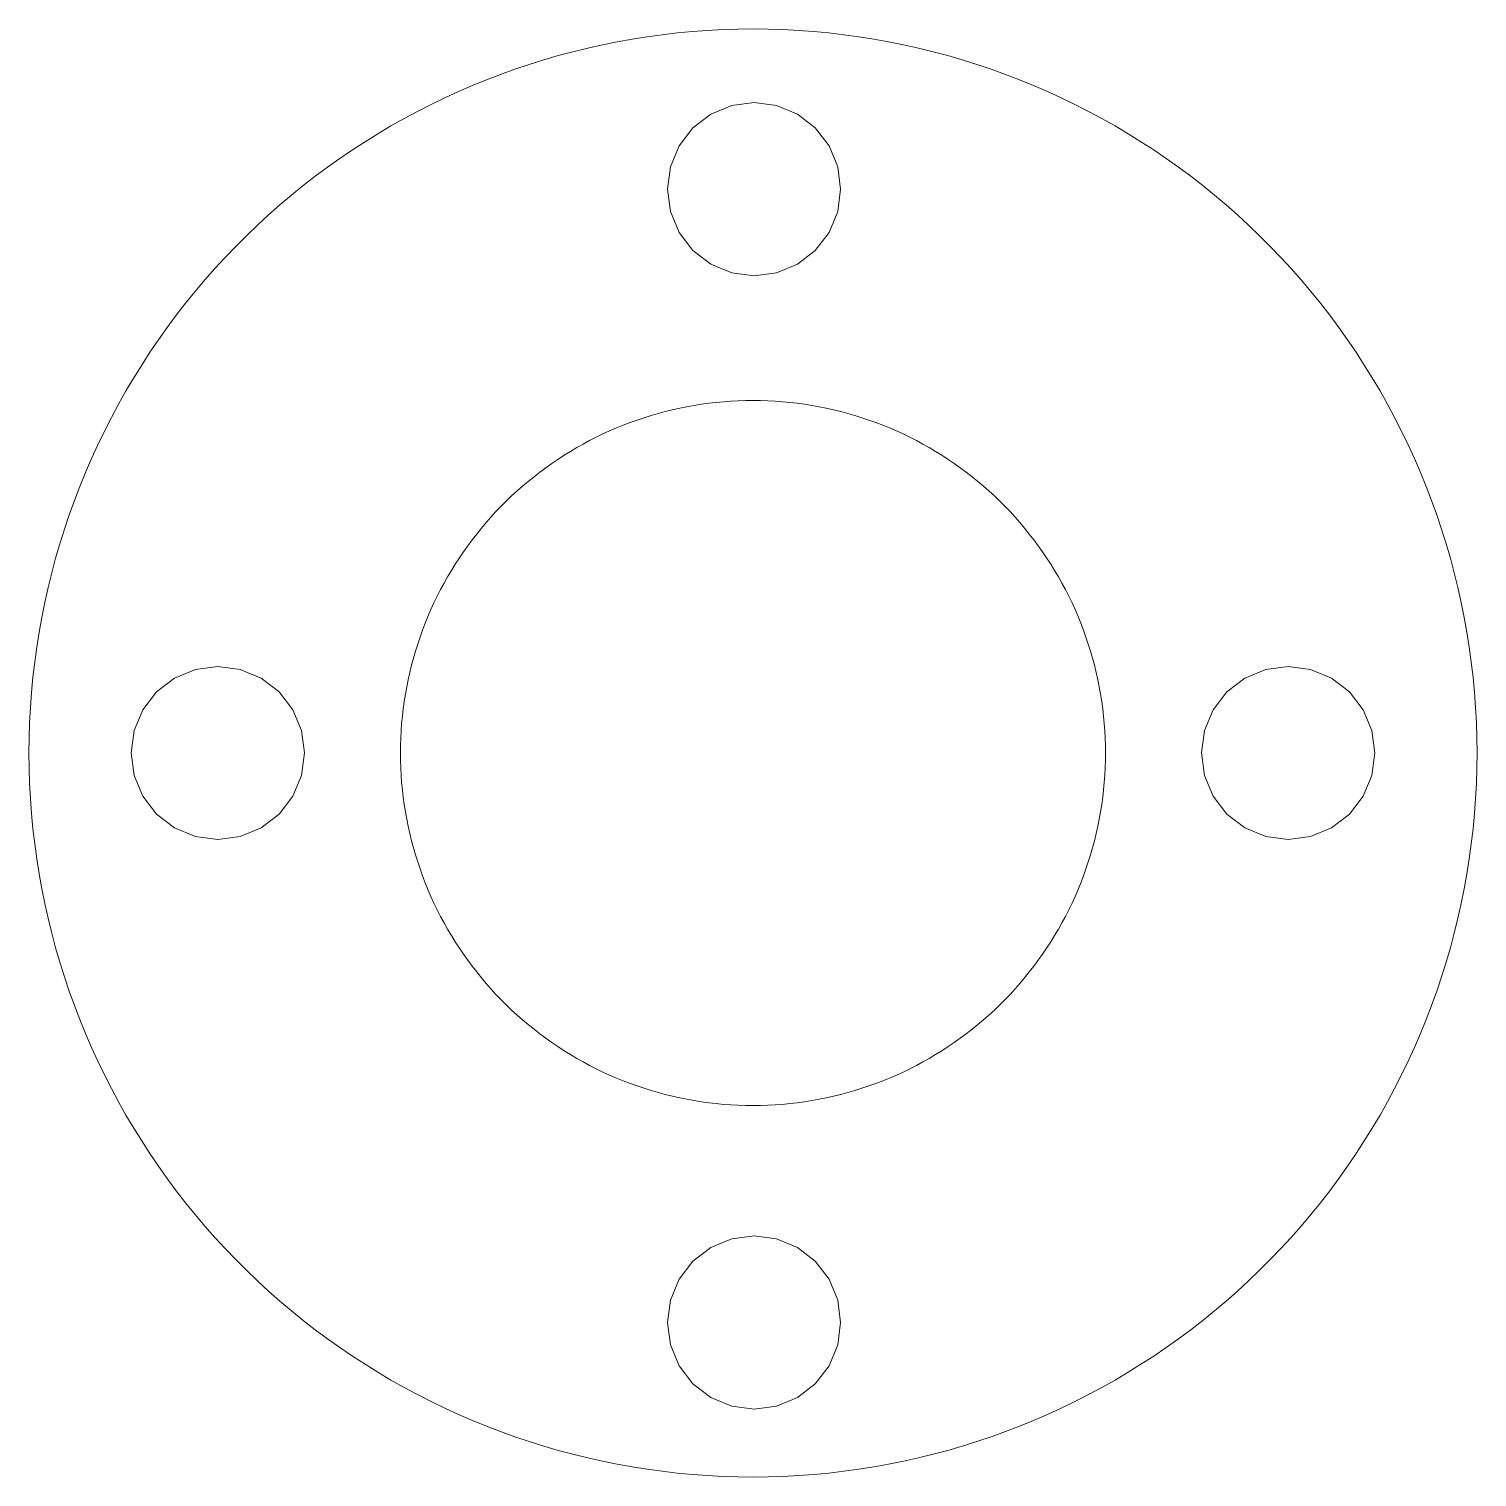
# Model space of a CAD drawing. Extents: x -21 to 705, y 870 to 3200.
# Drawn here: x 299.38 to 345.38, y 2814.67 to 2860.67 of the extents above; entities that cross this region are included whole.
import ezdxf

# ---------------------------------------------------------------- set-up
doc = ezdxf.new("R2010")
doc.units = 0
doc.layers.add('Layer0', color=7, linetype='BYLAYER', lineweight=5)

msp = doc.modelspace()

# ---------------------------------------------------------------- linework, layer by layer
at = {"layer": 'Layer0'}
for p, q in [((318.541, 2860.346), (318.067, 2860.26)), ((319.017, 2860.421), (318.541, 2860.346)), ((319.494, 2860.486), (319.017, 2860.421)), ((319.973, 2860.542), (319.494, 2860.486)), ((320.452, 2860.587), (319.973, 2860.542)), ((320.932, 2860.622), (320.452, 2860.587)), ((321.414, 2860.647), (320.932, 2860.622)), ((321.895, 2860.663), (321.414, 2860.647)), ((322.377, 2860.668), (321.895, 2860.663)), ((322.858, 2860.663), (322.377, 2860.668)), ((323.34, 2860.647), (322.858, 2860.663)), ((323.821, 2860.622), (323.34, 2860.647)), ((324.301, 2860.587), (323.821, 2860.622)), ((324.781, 2860.542), (324.301, 2860.587)), ((325.259, 2860.486), (324.781, 2860.542)), ((325.737, 2860.421), (325.259, 2860.486)), ((326.212, 2860.346), (325.737, 2860.421)), ((326.686, 2860.26), (326.212, 2860.346)), ((316.192, 2859.82), (315.729, 2859.686)), ((316.657, 2859.945), (316.192, 2859.82)), ((317.125, 2860.06), (316.657, 2859.945)), ((317.595, 2860.165), (317.125, 2860.06)), ((318.067, 2860.26), (317.595, 2860.165)), ((327.159, 2860.165), (326.686, 2860.26)), ((327.629, 2860.06), (327.159, 2860.165)), ((328.097, 2859.945), (327.629, 2860.06)), ((328.562, 2859.82), (328.097, 2859.945)), ((329.024, 2859.686), (328.562, 2859.82)), ((314.813, 2859.388), (314.36, 2859.225)), ((315.269, 2859.542), (314.813, 2859.388)), ((315.729, 2859.686), (315.269, 2859.542)), ((329.484, 2859.542), (329.024, 2859.686)), ((329.941, 2859.388), (329.484, 2859.542)), ((330.394, 2859.225), (329.941, 2859.388)), ((313.91, 2859.052), (313.464, 2858.87)), ((314.36, 2859.225), (313.91, 2859.052)), ((330.844, 2859.052), (330.394, 2859.225)), ((331.29, 2858.87), (330.844, 2859.052)), ((312.584, 2858.479), (312.15, 2858.269)), ((313.022, 2858.679), (312.584, 2858.479)), ((313.464, 2858.87), (313.022, 2858.679)), ((331.732, 2858.679), (331.29, 2858.87)), ((332.17, 2858.479), (331.732, 2858.679)), ((332.603, 2858.269), (332.17, 2858.479)), ((311.721, 2858.05), (311.296, 2857.823)), ((312.15, 2858.269), (311.721, 2858.05)), ((321.699, 2858.234), (321.035, 2857.959)), ((322.41, 2858.327), (321.699, 2858.234)), ((323.122, 2858.234), (322.41, 2858.327)), ((323.785, 2857.959), (323.122, 2858.234)), ((333.032, 2858.05), (332.603, 2858.269)), ((333.457, 2857.823), (333.032, 2858.05)), ((310.877, 2857.586), (310.462, 2857.341)), ((311.296, 2857.823), (310.877, 2857.586)), ((320.466, 2857.522), (320.029, 2856.952)), ((321.035, 2857.959), (320.466, 2857.522)), ((324.355, 2857.522), (323.785, 2857.959)), ((324.792, 2856.952), (324.355, 2857.522)), ((333.877, 2857.586), (333.457, 2857.823)), ((334.291, 2857.341), (333.877, 2857.586)), ((310.053, 2857.087), (309.649, 2856.825)), ((310.462, 2857.341), (310.053, 2857.087)), ((334.701, 2857.087), (334.291, 2857.341)), ((335.105, 2856.825), (334.701, 2857.087)), ((309.649, 2856.825), (309.25, 2856.554)), ((320.029, 2856.952), (319.754, 2856.289)), ((325.067, 2856.289), (324.792, 2856.952)), ((335.503, 2856.554), (335.105, 2856.825)), ((308.858, 2856.275), (308.471, 2855.988)), ((309.25, 2856.554), (308.858, 2856.275)), ((319.754, 2856.289), (319.66, 2855.577)), ((325.16, 2855.577), (325.067, 2856.289)), ((335.896, 2856.275), (335.503, 2856.554)), ((336.282, 2855.988), (335.896, 2856.275)), ((308.09, 2855.693), (307.716, 2855.389)), ((308.471, 2855.988), (308.09, 2855.693)), ((336.663, 2855.693), (336.282, 2855.988)), ((337.037, 2855.389), (336.663, 2855.693)), ((307.716, 2855.389), (307.348, 2855.079)), ((319.66, 2855.577), (319.754, 2854.866)), ((325.067, 2854.866), (325.16, 2855.577)), ((337.405, 2855.079), (337.037, 2855.389)), ((307.348, 2855.079), (306.987, 2854.76)), ((319.754, 2854.866), (320.029, 2854.202)), ((324.792, 2854.202), (325.067, 2854.866)), ((337.767, 2854.76), (337.405, 2855.079)), ((306.632, 2854.434), (306.284, 2854.101)), ((306.987, 2854.76), (306.632, 2854.434)), ((338.121, 2854.434), (337.767, 2854.76)), ((338.469, 2854.101), (338.121, 2854.434)), ((306.284, 2854.101), (305.944, 2853.76)), ((320.029, 2854.202), (320.466, 2853.633)), ((324.355, 2853.633), (324.792, 2854.202)), ((338.81, 2853.76), (338.469, 2854.101)), ((305.61, 2853.412), (305.284, 2853.058)), ((305.944, 2853.76), (305.61, 2853.412)), ((320.466, 2853.633), (321.035, 2853.196)), ((323.785, 2853.196), (324.355, 2853.633)), ((339.143, 2853.412), (338.81, 2853.76)), ((339.469, 2853.058), (339.143, 2853.412)), ((305.284, 2853.058), (304.966, 2852.696)), ((321.035, 2853.196), (321.699, 2852.921)), ((321.699, 2852.921), (322.41, 2852.827)), ((322.41, 2852.827), (323.122, 2852.921)), ((323.122, 2852.921), (323.785, 2853.196)), ((339.788, 2852.696), (339.469, 2853.058)), ((304.966, 2852.696), (304.655, 2852.328)), ((340.098, 2852.328), (339.788, 2852.696)), ((304.655, 2852.328), (304.352, 2851.954)), ((340.402, 2851.954), (340.098, 2852.328)), ((304.056, 2851.573), (303.769, 2851.187)), ((304.352, 2851.954), (304.056, 2851.573)), ((340.697, 2851.573), (340.402, 2851.954)), ((340.984, 2851.187), (340.697, 2851.573)), ((303.769, 2851.187), (303.49, 2850.794)), ((341.263, 2850.794), (340.984, 2851.187)), ((303.49, 2850.794), (303.219, 2850.396)), ((341.534, 2850.396), (341.263, 2850.794)), ((303.219, 2850.396), (302.957, 2849.992)), ((341.796, 2849.992), (341.534, 2850.396)), ((302.957, 2849.992), (302.703, 2849.582)), ((342.05, 2849.582), (341.796, 2849.992)), ((302.703, 2849.582), (302.458, 2849.168)), ((342.295, 2849.168), (342.05, 2849.582)), ((302.458, 2849.168), (302.222, 2848.748)), ((321.206, 2848.806), (320.973, 2848.779)), ((321.439, 2848.828), (321.206, 2848.806)), ((321.673, 2848.846), (321.439, 2848.828)), ((321.908, 2848.858), (321.673, 2848.846)), ((322.142, 2848.865), (321.908, 2848.858)), ((322.377, 2848.868), (322.142, 2848.865)), ((322.611, 2848.865), (322.377, 2848.868)), ((322.846, 2848.858), (322.611, 2848.865)), ((323.08, 2848.846), (322.846, 2848.858)), ((323.314, 2848.828), (323.08, 2848.846)), ((323.547, 2848.806), (323.314, 2848.828)), ((323.78, 2848.779), (323.547, 2848.806)), ((342.532, 2848.748), (342.295, 2849.168)), ((301.994, 2848.323), (301.775, 2847.894)), ((302.222, 2848.748), (301.994, 2848.323)), ((319.14, 2848.39), (318.916, 2848.319)), ((319.365, 2848.455), (319.14, 2848.39)), ((319.591, 2848.516), (319.365, 2848.455)), ((319.819, 2848.572), (319.591, 2848.516)), ((320.048, 2848.623), (319.819, 2848.572)), ((320.278, 2848.669), (320.048, 2848.623)), ((320.509, 2848.711), (320.278, 2848.669)), ((320.741, 2848.747), (320.509, 2848.711)), ((320.973, 2848.779), (320.741, 2848.747)), ((324.013, 2848.747), (323.78, 2848.779)), ((324.244, 2848.711), (324.013, 2848.747)), ((324.475, 2848.669), (324.244, 2848.711)), ((324.705, 2848.623), (324.475, 2848.669)), ((324.934, 2848.572), (324.705, 2848.623)), ((325.162, 2848.516), (324.934, 2848.572)), ((325.389, 2848.455), (325.162, 2848.516)), ((325.614, 2848.39), (325.389, 2848.455)), ((325.838, 2848.319), (325.614, 2848.39)), ((342.759, 2848.323), (342.532, 2848.748)), ((342.978, 2847.894), (342.759, 2848.323)), ((301.775, 2847.894), (301.566, 2847.461)), ((317.821, 2847.899), (317.608, 2847.802)), ((318.036, 2847.992), (317.821, 2847.899)), ((318.254, 2848.081), (318.036, 2847.992)), ((318.473, 2848.165), (318.254, 2848.081)), ((318.693, 2848.245), (318.473, 2848.165)), ((318.916, 2848.319), (318.693, 2848.245)), ((326.06, 2848.245), (325.838, 2848.319)), ((326.281, 2848.165), (326.06, 2848.245)), ((326.5, 2848.081), (326.281, 2848.165)), ((326.717, 2847.992), (326.5, 2848.081)), ((326.932, 2847.899), (326.717, 2847.992)), ((327.145, 2847.802), (326.932, 2847.899)), ((343.188, 2847.461), (342.978, 2847.894)), ((301.566, 2847.461), (301.365, 2847.023)), ((316.981, 2847.482), (316.777, 2847.367)), ((317.188, 2847.593), (316.981, 2847.482)), ((317.397, 2847.7), (317.188, 2847.593)), ((317.608, 2847.802), (317.397, 2847.7)), ((327.357, 2847.7), (327.145, 2847.802)), ((327.566, 2847.593), (327.357, 2847.7)), ((327.772, 2847.482), (327.566, 2847.593)), ((327.977, 2847.367), (327.772, 2847.482)), ((343.388, 2847.023), (343.188, 2847.461)), ((301.365, 2847.023), (301.174, 2846.58)), ((316.179, 2846.996), (315.985, 2846.864)), ((316.375, 2847.124), (316.179, 2846.996)), ((316.575, 2847.248), (316.375, 2847.124)), ((316.777, 2847.367), (316.575, 2847.248)), ((328.179, 2847.248), (327.977, 2847.367)), ((328.378, 2847.124), (328.179, 2847.248)), ((328.575, 2846.996), (328.378, 2847.124)), ((328.769, 2846.864), (328.575, 2846.996)), ((343.58, 2846.58), (343.388, 2847.023)), ((301.174, 2846.58), (300.992, 2846.134)), ((315.605, 2846.589), (315.42, 2846.445)), ((315.793, 2846.729), (315.605, 2846.589)), ((315.985, 2846.864), (315.793, 2846.729)), ((328.96, 2846.729), (328.769, 2846.864)), ((329.148, 2846.589), (328.96, 2846.729)), ((329.334, 2846.445), (329.148, 2846.589)), ((343.762, 2846.134), (343.58, 2846.58)), ((300.992, 2846.134), (300.819, 2845.685)), ((315.058, 2846.146), (314.882, 2845.991)), ((315.238, 2846.297), (315.058, 2846.146)), ((315.42, 2846.445), (315.238, 2846.297)), ((329.516, 2846.297), (329.334, 2846.445)), ((329.695, 2846.146), (329.516, 2846.297)), ((329.871, 2845.991), (329.695, 2846.146)), ((343.934, 2845.685), (343.762, 2846.134)), ((300.819, 2845.685), (300.656, 2845.232)), ((314.54, 2845.67), (314.375, 2845.504)), ((314.71, 2845.832), (314.54, 2845.67)), ((314.882, 2845.991), (314.71, 2845.832)), ((330.044, 2845.832), (329.871, 2845.991)), ((330.213, 2845.67), (330.044, 2845.832)), ((330.379, 2845.504), (330.213, 2845.67)), ((344.097, 2845.232), (343.934, 2845.685)), ((300.656, 2845.232), (300.502, 2844.775)), ((314.053, 2845.162), (313.898, 2844.986)), ((314.212, 2845.335), (314.053, 2845.162)), ((314.375, 2845.504), (314.212, 2845.335)), ((330.541, 2845.335), (330.379, 2845.504)), ((330.7, 2845.162), (330.541, 2845.335)), ((330.855, 2844.986), (330.7, 2845.162)), ((344.251, 2844.775), (344.097, 2845.232)), ((300.502, 2844.775), (300.358, 2844.315)), ((313.747, 2844.807), (313.599, 2844.624)), ((313.898, 2844.986), (313.747, 2844.807)), ((331.006, 2844.807), (330.855, 2844.986)), ((331.154, 2844.624), (331.006, 2844.807)), ((344.395, 2844.315), (344.251, 2844.775)), ((300.358, 2844.315), (300.224, 2843.853)), ((313.316, 2844.251), (313.18, 2844.06)), ((313.456, 2844.439), (313.316, 2844.251)), ((313.599, 2844.624), (313.456, 2844.439)), ((331.298, 2844.439), (331.154, 2844.624)), ((331.438, 2844.251), (331.298, 2844.439)), ((331.574, 2844.06), (331.438, 2844.251)), ((344.529, 2843.853), (344.395, 2844.315)), ((300.224, 2843.853), (300.099, 2843.387)), ((313.048, 2843.866), (312.92, 2843.669)), ((313.18, 2844.06), (313.048, 2843.866)), ((331.705, 2843.866), (331.574, 2844.06)), ((331.833, 2843.669), (331.705, 2843.866)), ((344.654, 2843.387), (344.529, 2843.853)), ((300.099, 2843.387), (299.984, 2842.92)), ((312.677, 2843.268), (312.562, 2843.063)), ((312.797, 2843.47), (312.677, 2843.268)), ((312.92, 2843.669), (312.797, 2843.47)), ((331.957, 2843.47), (331.833, 2843.669)), ((332.076, 2843.268), (331.957, 2843.47)), ((332.191, 2843.063), (332.076, 2843.268)), ((344.769, 2842.92), (344.654, 2843.387)), ((299.984, 2842.92), (299.879, 2842.45)), ((312.451, 2842.857), (312.345, 2842.648)), ((312.562, 2843.063), (312.451, 2842.857)), ((332.302, 2842.857), (332.191, 2843.063)), ((332.409, 2842.648), (332.302, 2842.857)), ((344.874, 2842.45), (344.769, 2842.92)), ((299.879, 2842.45), (299.784, 2841.977)), ((312.243, 2842.436), (312.145, 2842.223)), ((312.345, 2842.648), (312.243, 2842.436)), ((332.511, 2842.436), (332.409, 2842.648)), ((332.608, 2842.223), (332.511, 2842.436)), ((344.969, 2841.977), (344.874, 2842.45)), ((299.784, 2841.977), (299.699, 2841.503)), ((312.052, 2842.008), (311.963, 2841.791)), ((312.145, 2842.223), (312.052, 2842.008)), ((332.702, 2842.008), (332.608, 2842.223)), ((332.79, 2841.791), (332.702, 2842.008)), ((345.055, 2841.503), (344.969, 2841.977)), ((299.699, 2841.503), (299.623, 2841.028)), ((311.879, 2841.572), (311.8, 2841.351)), ((311.963, 2841.791), (311.879, 2841.572)), ((332.874, 2841.572), (332.79, 2841.791)), ((332.954, 2841.351), (332.874, 2841.572)), ((345.13, 2841.028), (345.055, 2841.503)), ((299.623, 2841.028), (299.558, 2840.55)), ((311.725, 2841.129), (311.655, 2840.905)), ((311.8, 2841.351), (311.725, 2841.129)), ((333.028, 2841.129), (332.954, 2841.351)), ((333.099, 2840.905), (333.028, 2841.129)), ((345.195, 2840.55), (345.13, 2841.028)), ((299.558, 2840.55), (299.503, 2840.072)), ((311.589, 2840.68), (311.529, 2840.453)), ((311.655, 2840.905), (311.589, 2840.68)), ((333.164, 2840.68), (333.099, 2840.905)), ((333.225, 2840.453), (333.164, 2840.68)), ((345.251, 2840.072), (345.195, 2840.55)), ((299.503, 2840.072), (299.457, 2839.592)), ((304.002, 2840.049), (303.432, 2839.612)), ((304.665, 2840.324), (304.002, 2840.049)), ((305.377, 2840.418), (304.665, 2840.324)), ((306.088, 2840.324), (305.377, 2840.418)), ((306.752, 2840.049), (306.088, 2840.324)), ((307.321, 2839.612), (306.752, 2840.049)), ((311.473, 2840.225), (311.421, 2839.996)), ((311.529, 2840.453), (311.473, 2840.225)), ((333.281, 2840.225), (333.225, 2840.453)), ((333.332, 2839.996), (333.281, 2840.225)), ((338.002, 2840.049), (337.432, 2839.612)), ((338.665, 2840.324), (338.002, 2840.049)), ((339.377, 2840.418), (338.665, 2840.324)), ((340.088, 2840.324), (339.377, 2840.418)), ((340.752, 2840.049), (340.088, 2840.324)), ((341.321, 2839.612), (340.752, 2840.049)), ((345.296, 2839.592), (345.251, 2840.072)), ((299.457, 2839.592), (299.422, 2839.112)), ((303.432, 2839.612), (302.995, 2839.043)), ((307.758, 2839.043), (307.321, 2839.612)), ((311.375, 2839.766), (311.334, 2839.535)), ((311.421, 2839.996), (311.375, 2839.766)), ((333.378, 2839.766), (333.332, 2839.996)), ((333.42, 2839.535), (333.378, 2839.766)), ((337.432, 2839.612), (336.995, 2839.043)), ((341.758, 2839.043), (341.321, 2839.612)), ((345.331, 2839.112), (345.296, 2839.592)), ((311.297, 2839.304), (311.265, 2839.071)), ((311.334, 2839.535), (311.297, 2839.304)), ((333.457, 2839.304), (333.42, 2839.535)), ((333.488, 2839.071), (333.457, 2839.304)), ((299.422, 2839.112), (299.397, 2838.631)), ((302.995, 2839.043), (302.72, 2838.379)), ((308.033, 2838.379), (307.758, 2839.043)), ((311.238, 2838.838), (311.216, 2838.605)), ((311.265, 2839.071), (311.238, 2838.838)), ((333.515, 2838.838), (333.488, 2839.071)), ((333.537, 2838.605), (333.515, 2838.838)), ((336.995, 2839.043), (336.72, 2838.379)), ((342.033, 2838.379), (341.758, 2839.043)), ((345.356, 2838.631), (345.331, 2839.112)), ((299.397, 2838.631), (299.382, 2838.149)), ((302.72, 2838.379), (302.627, 2837.668)), ((308.127, 2837.668), (308.033, 2838.379)), ((311.199, 2838.371), (311.186, 2838.137)), ((311.216, 2838.605), (311.199, 2838.371)), ((333.555, 2838.371), (333.537, 2838.605)), ((333.567, 2838.137), (333.555, 2838.371)), ((336.72, 2838.379), (336.627, 2837.668)), ((342.127, 2837.668), (342.033, 2838.379)), ((345.372, 2838.149), (345.356, 2838.631)), ((299.382, 2838.149), (299.377, 2837.668)), ((311.179, 2837.902), (311.177, 2837.668)), ((311.186, 2838.137), (311.179, 2837.902)), ((333.574, 2837.902), (333.567, 2838.137)), ((333.577, 2837.668), (333.574, 2837.902)), ((345.377, 2837.668), (345.372, 2838.149)), ((299.377, 2837.668), (299.382, 2837.186)), ((302.627, 2837.668), (302.72, 2836.956)), ((308.033, 2836.956), (308.127, 2837.668)), ((311.177, 2837.668), (311.179, 2837.433)), ((311.179, 2837.433), (311.186, 2837.199)), ((333.567, 2837.199), (333.574, 2837.433)), ((333.574, 2837.433), (333.577, 2837.668)), ((336.627, 2837.668), (336.72, 2836.956)), ((342.033, 2836.956), (342.127, 2837.668)), ((345.372, 2837.186), (345.377, 2837.668)), ((299.382, 2837.186), (299.397, 2836.704)), ((302.72, 2836.956), (302.995, 2836.293)), ((307.758, 2836.293), (308.033, 2836.956)), ((311.186, 2837.199), (311.199, 2836.964)), ((311.199, 2836.964), (311.216, 2836.73)), ((333.537, 2836.73), (333.555, 2836.964)), ((333.555, 2836.964), (333.567, 2837.199)), ((336.72, 2836.956), (336.995, 2836.293)), ((341.758, 2836.293), (342.033, 2836.956)), ((345.356, 2836.704), (345.372, 2837.186)), ((299.397, 2836.704), (299.422, 2836.223)), ((311.216, 2836.73), (311.238, 2836.497)), ((311.238, 2836.497), (311.265, 2836.264)), ((333.488, 2836.264), (333.515, 2836.497)), ((333.515, 2836.497), (333.537, 2836.73)), ((345.331, 2836.223), (345.356, 2836.704)), ((299.422, 2836.223), (299.457, 2835.743)), ((302.995, 2836.293), (303.432, 2835.723)), ((307.321, 2835.723), (307.758, 2836.293)), ((311.265, 2836.264), (311.297, 2836.031)), ((311.297, 2836.031), (311.334, 2835.8)), ((333.42, 2835.8), (333.457, 2836.031)), ((333.457, 2836.031), (333.488, 2836.264)), ((336.995, 2836.293), (337.432, 2835.723)), ((341.321, 2835.723), (341.758, 2836.293)), ((345.296, 2835.743), (345.331, 2836.223)), ((299.457, 2835.743), (299.503, 2835.263)), ((303.432, 2835.723), (304.002, 2835.286)), ((306.752, 2835.286), (307.321, 2835.723)), ((311.334, 2835.8), (311.375, 2835.569)), ((311.375, 2835.569), (311.421, 2835.339)), ((333.332, 2835.339), (333.378, 2835.569)), ((333.378, 2835.569), (333.42, 2835.8)), ((337.432, 2835.723), (338.002, 2835.286)), ((340.752, 2835.286), (341.321, 2835.723)), ((345.251, 2835.263), (345.296, 2835.743)), ((299.503, 2835.263), (299.558, 2834.785)), ((304.002, 2835.286), (304.665, 2835.011)), ((304.665, 2835.011), (305.377, 2834.918)), ((305.377, 2834.918), (306.088, 2835.011)), ((306.088, 2835.011), (306.752, 2835.286)), ((311.421, 2835.339), (311.473, 2835.11)), ((311.473, 2835.11), (311.529, 2834.882)), ((333.225, 2834.882), (333.281, 2835.11)), ((333.281, 2835.11), (333.332, 2835.339)), ((338.002, 2835.286), (338.665, 2835.011)), ((338.665, 2835.011), (339.377, 2834.918)), ((339.377, 2834.918), (340.088, 2835.011)), ((340.088, 2835.011), (340.752, 2835.286)), ((345.195, 2834.785), (345.251, 2835.263)), ((299.558, 2834.785), (299.623, 2834.308)), ((311.529, 2834.882), (311.589, 2834.656)), ((311.589, 2834.656), (311.655, 2834.43)), ((333.099, 2834.43), (333.164, 2834.656)), ((333.164, 2834.656), (333.225, 2834.882)), ((345.13, 2834.308), (345.195, 2834.785)), ((299.623, 2834.308), (299.699, 2833.832)), ((311.655, 2834.43), (311.725, 2834.207)), ((311.725, 2834.207), (311.8, 2833.984)), ((332.954, 2833.984), (333.028, 2834.207)), ((333.028, 2834.207), (333.099, 2834.43)), ((345.055, 2833.832), (345.13, 2834.308)), ((299.699, 2833.832), (299.784, 2833.358)), ((311.8, 2833.984), (311.879, 2833.764)), ((311.879, 2833.764), (311.963, 2833.545)), ((332.79, 2833.545), (332.874, 2833.764)), ((332.874, 2833.764), (332.954, 2833.984)), ((344.969, 2833.358), (345.055, 2833.832)), ((299.784, 2833.358), (299.879, 2832.886)), ((311.963, 2833.545), (312.052, 2833.327)), ((312.052, 2833.327), (312.145, 2833.112)), ((332.608, 2833.112), (332.702, 2833.327)), ((332.702, 2833.327), (332.79, 2833.545)), ((344.874, 2832.886), (344.969, 2833.358)), ((299.879, 2832.886), (299.984, 2832.416)), ((312.145, 2833.112), (312.243, 2832.899)), ((312.243, 2832.899), (312.345, 2832.688)), ((312.345, 2832.688), (312.451, 2832.479)), ((332.302, 2832.479), (332.409, 2832.688)), ((332.409, 2832.688), (332.511, 2832.899)), ((332.511, 2832.899), (332.608, 2833.112)), ((344.769, 2832.416), (344.874, 2832.886)), ((299.984, 2832.416), (300.099, 2831.948)), ((312.451, 2832.479), (312.562, 2832.272)), ((312.562, 2832.272), (312.677, 2832.068)), ((332.076, 2832.068), (332.191, 2832.272)), ((332.191, 2832.272), (332.302, 2832.479)), ((344.654, 2831.948), (344.769, 2832.416)), ((300.099, 2831.948), (300.224, 2831.482)), ((312.677, 2832.068), (312.797, 2831.866)), ((312.797, 2831.866), (312.92, 2831.666)), ((331.833, 2831.666), (331.957, 2831.866)), ((331.957, 2831.866), (332.076, 2832.068)), ((344.529, 2831.482), (344.654, 2831.948)), ((300.224, 2831.482), (300.358, 2831.02)), ((312.92, 2831.666), (313.048, 2831.47)), ((313.048, 2831.47), (313.18, 2831.276)), ((331.574, 2831.276), (331.705, 2831.47)), ((331.705, 2831.47), (331.833, 2831.666)), ((344.395, 2831.02), (344.529, 2831.482)), ((300.358, 2831.02), (300.502, 2830.56)), ((313.18, 2831.276), (313.316, 2831.084)), ((313.316, 2831.084), (313.456, 2830.896)), ((313.456, 2830.896), (313.599, 2830.711)), ((331.154, 2830.711), (331.298, 2830.896)), ((331.298, 2830.896), (331.438, 2831.084)), ((331.438, 2831.084), (331.574, 2831.276)), ((344.251, 2830.56), (344.395, 2831.02)), ((300.502, 2830.56), (300.656, 2830.104)), ((313.599, 2830.711), (313.747, 2830.528)), ((313.747, 2830.528), (313.898, 2830.349)), ((330.855, 2830.349), (331.006, 2830.528)), ((331.006, 2830.528), (331.154, 2830.711)), ((344.097, 2830.104), (344.251, 2830.56)), ((300.656, 2830.104), (300.819, 2829.65)), ((313.898, 2830.349), (314.053, 2830.173)), ((314.053, 2830.173), (314.212, 2830.001)), ((314.212, 2830.001), (314.375, 2829.831)), ((330.379, 2829.831), (330.541, 2830.001)), ((330.541, 2830.001), (330.7, 2830.173)), ((330.7, 2830.173), (330.855, 2830.349)), ((343.934, 2829.65), (344.097, 2830.104)), ((300.819, 2829.65), (300.992, 2829.201)), ((314.375, 2829.831), (314.54, 2829.666)), ((314.54, 2829.666), (314.71, 2829.503)), ((314.71, 2829.503), (314.882, 2829.344)), ((329.871, 2829.344), (330.044, 2829.503)), ((330.044, 2829.503), (330.213, 2829.666)), ((330.213, 2829.666), (330.379, 2829.831)), ((343.762, 2829.201), (343.934, 2829.65)), ((300.992, 2829.201), (301.174, 2828.755)), ((314.882, 2829.344), (315.058, 2829.189)), ((315.058, 2829.189), (315.238, 2829.038)), ((315.238, 2829.038), (315.42, 2828.89)), ((329.334, 2828.89), (329.516, 2829.038)), ((329.516, 2829.038), (329.695, 2829.189)), ((329.695, 2829.189), (329.871, 2829.344)), ((343.58, 2828.755), (343.762, 2829.201)), ((301.174, 2828.755), (301.365, 2828.313)), ((315.42, 2828.89), (315.605, 2828.746)), ((315.605, 2828.746), (315.793, 2828.607)), ((315.793, 2828.607), (315.985, 2828.471)), ((328.769, 2828.471), (328.96, 2828.607)), ((328.96, 2828.607), (329.148, 2828.746)), ((329.148, 2828.746), (329.334, 2828.89)), ((343.388, 2828.313), (343.58, 2828.755)), ((301.365, 2828.313), (301.566, 2827.875)), ((315.985, 2828.471), (316.179, 2828.339)), ((316.179, 2828.339), (316.375, 2828.211)), ((316.375, 2828.211), (316.575, 2828.088)), ((316.575, 2828.088), (316.777, 2827.968)), ((327.977, 2827.968), (328.179, 2828.088)), ((328.179, 2828.088), (328.378, 2828.211)), ((328.378, 2828.211), (328.575, 2828.339)), ((328.575, 2828.339), (328.769, 2828.471)), ((343.188, 2827.875), (343.388, 2828.313)), ((301.566, 2827.875), (301.775, 2827.441)), ((316.777, 2827.968), (316.981, 2827.853)), ((316.981, 2827.853), (317.188, 2827.742)), ((317.188, 2827.742), (317.397, 2827.636)), ((317.397, 2827.636), (317.608, 2827.534)), ((327.145, 2827.534), (327.357, 2827.636)), ((327.357, 2827.636), (327.566, 2827.742)), ((327.566, 2827.742), (327.772, 2827.853)), ((327.772, 2827.853), (327.977, 2827.968)), ((342.978, 2827.441), (343.188, 2827.875)), ((301.775, 2827.441), (301.994, 2827.012)), ((317.608, 2827.534), (317.821, 2827.436)), ((317.821, 2827.436), (318.036, 2827.343)), ((318.036, 2827.343), (318.254, 2827.254)), ((318.254, 2827.254), (318.473, 2827.17)), ((318.473, 2827.17), (318.693, 2827.091)), ((326.06, 2827.091), (326.281, 2827.17)), ((326.281, 2827.17), (326.5, 2827.254)), ((326.5, 2827.254), (326.717, 2827.343)), ((326.717, 2827.343), (326.932, 2827.436)), ((326.932, 2827.436), (327.145, 2827.534)), ((342.759, 2827.012), (342.978, 2827.441)), ((301.994, 2827.012), (302.222, 2826.587)), ((318.693, 2827.091), (318.916, 2827.016)), ((318.916, 2827.016), (319.14, 2826.946)), ((319.14, 2826.946), (319.365, 2826.88)), ((319.365, 2826.88), (319.591, 2826.819)), ((319.591, 2826.819), (319.819, 2826.764)), ((319.819, 2826.764), (320.048, 2826.712)), ((320.048, 2826.712), (320.278, 2826.666)), ((324.475, 2826.666), (324.705, 2826.712)), ((324.705, 2826.712), (324.934, 2826.764)), ((324.934, 2826.764), (325.162, 2826.819)), ((325.162, 2826.819), (325.389, 2826.88)), ((325.389, 2826.88), (325.614, 2826.946)), ((325.614, 2826.946), (325.838, 2827.016)), ((325.838, 2827.016), (326.06, 2827.091)), ((342.532, 2826.587), (342.759, 2827.012)), ((302.222, 2826.587), (302.458, 2826.168)), ((320.278, 2826.666), (320.509, 2826.624)), ((320.509, 2826.624), (320.741, 2826.588)), ((320.741, 2826.588), (320.973, 2826.556)), ((320.973, 2826.556), (321.206, 2826.529)), ((321.206, 2826.529), (321.439, 2826.507)), ((321.439, 2826.507), (321.673, 2826.49)), ((321.673, 2826.49), (321.908, 2826.477)), ((321.908, 2826.477), (322.142, 2826.47)), ((322.142, 2826.47), (322.377, 2826.468)), ((322.377, 2826.468), (322.611, 2826.47)), ((322.611, 2826.47), (322.846, 2826.477)), ((322.846, 2826.477), (323.08, 2826.49)), ((323.08, 2826.49), (323.314, 2826.507)), ((323.314, 2826.507), (323.547, 2826.529)), ((323.547, 2826.529), (323.78, 2826.556)), ((323.78, 2826.556), (324.013, 2826.588)), ((324.013, 2826.588), (324.244, 2826.624)), ((324.244, 2826.624), (324.475, 2826.666)), ((342.295, 2826.168), (342.532, 2826.587)), ((302.458, 2826.168), (302.703, 2825.753)), ((342.05, 2825.753), (342.295, 2826.168)), ((302.703, 2825.753), (302.957, 2825.344)), ((302.957, 2825.344), (303.219, 2824.94)), ((341.534, 2824.94), (341.796, 2825.344)), ((341.796, 2825.344), (342.05, 2825.753)), ((303.219, 2824.94), (303.49, 2824.541)), ((341.263, 2824.541), (341.534, 2824.94)), ((303.49, 2824.541), (303.769, 2824.149)), ((340.984, 2824.149), (341.263, 2824.541)), ((303.769, 2824.149), (304.056, 2823.762)), ((340.697, 2823.762), (340.984, 2824.149)), ((304.056, 2823.762), (304.352, 2823.381)), ((340.402, 2823.381), (340.697, 2823.762)), ((304.352, 2823.381), (304.655, 2823.007)), ((340.098, 2823.007), (340.402, 2823.381)), ((304.655, 2823.007), (304.966, 2822.639)), ((304.966, 2822.639), (305.284, 2822.278)), ((339.469, 2822.278), (339.788, 2822.639)), ((339.788, 2822.639), (340.098, 2823.007)), ((305.284, 2822.278), (305.61, 2821.923)), ((321.699, 2822.234), (321.035, 2821.959)), ((322.41, 2822.327), (321.699, 2822.234)), ((323.122, 2822.234), (322.41, 2822.327)), ((323.785, 2821.959), (323.122, 2822.234)), ((339.143, 2821.923), (339.469, 2822.278)), ((305.61, 2821.923), (305.944, 2821.575)), ((321.035, 2821.959), (320.466, 2821.522)), ((324.355, 2821.522), (323.785, 2821.959)), ((338.81, 2821.575), (339.143, 2821.923)), ((305.944, 2821.575), (306.284, 2821.235)), ((306.284, 2821.235), (306.632, 2820.901)), ((320.466, 2821.522), (320.029, 2820.952)), ((324.792, 2820.952), (324.355, 2821.522)), ((338.121, 2820.901), (338.469, 2821.235)), ((338.469, 2821.235), (338.81, 2821.575)), ((306.632, 2820.901), (306.987, 2820.575)), ((320.029, 2820.952), (319.754, 2820.289)), ((325.067, 2820.289), (324.792, 2820.952)), ((337.767, 2820.575), (338.121, 2820.901)), ((306.987, 2820.575), (307.348, 2820.257)), ((319.754, 2820.289), (319.66, 2819.577)), ((325.16, 2819.577), (325.067, 2820.289)), ((337.405, 2820.257), (337.767, 2820.575)), ((307.348, 2820.257), (307.716, 2819.946)), ((307.716, 2819.946), (308.09, 2819.643)), ((336.663, 2819.643), (337.037, 2819.946)), ((337.037, 2819.946), (337.405, 2820.257)), ((308.09, 2819.643), (308.471, 2819.347)), ((308.471, 2819.347), (308.858, 2819.06)), ((319.66, 2819.577), (319.754, 2818.866)), ((325.067, 2818.866), (325.16, 2819.577)), ((335.896, 2819.06), (336.282, 2819.347)), ((336.282, 2819.347), (336.663, 2819.643)), ((308.858, 2819.06), (309.25, 2818.781)), ((335.503, 2818.781), (335.896, 2819.06)), ((309.25, 2818.781), (309.649, 2818.51)), ((309.649, 2818.51), (310.053, 2818.248)), ((319.754, 2818.866), (320.029, 2818.202)), ((324.792, 2818.202), (325.067, 2818.866)), ((334.701, 2818.248), (335.105, 2818.51)), ((335.105, 2818.51), (335.503, 2818.781)), ((310.053, 2818.248), (310.462, 2817.994)), ((310.462, 2817.994), (310.877, 2817.749)), ((320.029, 2818.202), (320.466, 2817.633)), ((324.355, 2817.633), (324.792, 2818.202)), ((333.877, 2817.749), (334.291, 2817.994)), ((334.291, 2817.994), (334.701, 2818.248)), ((310.877, 2817.749), (311.296, 2817.513)), ((311.296, 2817.513), (311.721, 2817.285)), ((320.466, 2817.633), (321.035, 2817.196)), ((323.785, 2817.196), (324.355, 2817.633)), ((333.032, 2817.285), (333.457, 2817.513)), ((333.457, 2817.513), (333.877, 2817.749)), ((311.721, 2817.285), (312.15, 2817.066)), ((312.15, 2817.066), (312.584, 2816.857)), ((321.035, 2817.196), (321.699, 2816.921)), ((323.122, 2816.921), (323.785, 2817.196)), ((332.17, 2816.857), (332.603, 2817.066)), ((332.603, 2817.066), (333.032, 2817.285)), ((312.584, 2816.857), (313.022, 2816.656)), ((313.022, 2816.656), (313.464, 2816.465)), ((321.699, 2816.921), (322.41, 2816.827)), ((322.41, 2816.827), (323.122, 2816.921)), ((331.29, 2816.465), (331.732, 2816.656)), ((331.732, 2816.656), (332.17, 2816.857)), ((313.464, 2816.465), (313.91, 2816.283)), ((313.91, 2816.283), (314.36, 2816.11)), ((330.394, 2816.11), (330.844, 2816.283)), ((330.844, 2816.283), (331.29, 2816.465)), ((314.36, 2816.11), (314.813, 2815.947)), ((314.813, 2815.947), (315.269, 2815.793)), ((315.269, 2815.793), (315.729, 2815.649)), ((329.024, 2815.649), (329.484, 2815.793)), ((329.484, 2815.793), (329.941, 2815.947)), ((329.941, 2815.947), (330.394, 2816.11)), ((315.729, 2815.649), (316.192, 2815.515)), ((316.192, 2815.515), (316.657, 2815.39)), ((316.657, 2815.39), (317.125, 2815.275)), ((317.125, 2815.275), (317.595, 2815.17)), ((327.159, 2815.17), (327.629, 2815.275)), ((327.629, 2815.275), (328.097, 2815.39)), ((328.097, 2815.39), (328.562, 2815.515)), ((328.562, 2815.515), (329.024, 2815.649)), ((317.595, 2815.17), (318.067, 2815.075)), ((318.067, 2815.075), (318.541, 2814.99)), ((318.541, 2814.99), (319.017, 2814.914)), ((319.017, 2814.914), (319.494, 2814.849)), ((319.494, 2814.849), (319.973, 2814.794)), ((319.973, 2814.794), (320.452, 2814.748)), ((320.452, 2814.748), (320.932, 2814.713)), ((323.821, 2814.713), (324.301, 2814.748)), ((324.301, 2814.748), (324.781, 2814.794)), ((324.781, 2814.794), (325.259, 2814.849)), ((325.259, 2814.849), (325.737, 2814.914)), ((325.737, 2814.914), (326.212, 2814.99)), ((326.212, 2814.99), (326.686, 2815.075)), ((326.686, 2815.075), (327.159, 2815.17)), ((320.932, 2814.713), (321.414, 2814.688)), ((321.414, 2814.688), (321.895, 2814.673)), ((321.895, 2814.673), (322.377, 2814.668)), ((322.377, 2814.668), (322.858, 2814.673)), ((322.858, 2814.673), (323.34, 2814.688)), ((323.34, 2814.688), (323.821, 2814.713))]:
    msp.add_line(p, q, dxfattribs=at)

doc.saveas('drawing.dxf')
